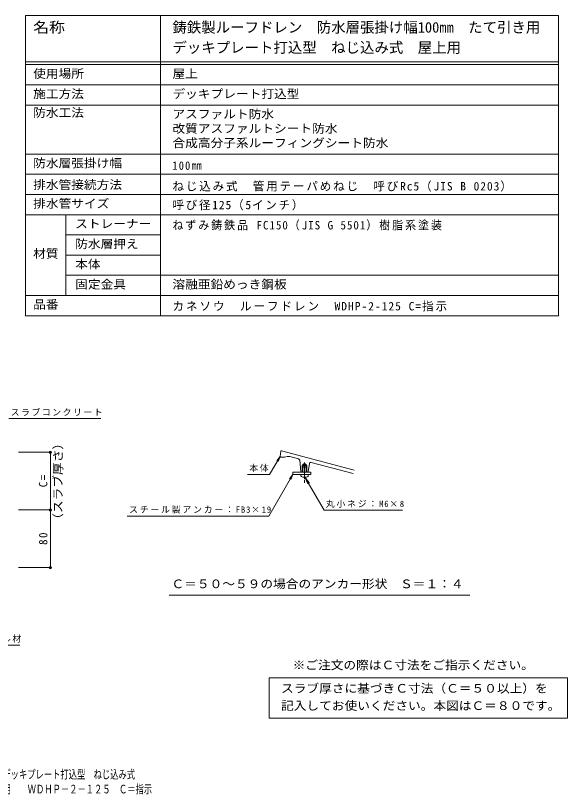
# Model space of a CAD drawing. Units: millimetres at full size, sheet at 1:4; details may follow other scales. Extents: x -738 to 753, y -565 to 520.
# Drawn here: x -12 to 753, y -565 to 515 of the extents above; entities that cross this region are included whole.
import ezdxf
from ezdxf.enums import TextEntityAlignment as Align

# ---------------------------------------------------------------- set-up
doc = ezdxf.new("R2010")
doc.units = ezdxf.units.MM
doc.header["$LTSCALE"] = 4
doc.header["$PDMODE"] = 32
doc.header["$PDSIZE"] = 3.2
doc.linetypes.add('CHAIN1', pattern=[8, 5, -1, 1, -1])
for name, color, linetype, lineweight in [('0-0_通り芯', 3, 'Continuous', 9), ('0-4_その他', 7, 'Continuous', 9), ('0-5_寸法', 7, 'Continuous', 9), ('0-A_061', 4, 'Continuous', 9), ('0-D_087', 6, 'Continuous', 9), ('F-F_F-Fﾚｲﾔ', 2, 'Continuous', 9)]:
    doc.layers.add(name, color=color, linetype=linetype, lineweight=lineweight)
doc.layers.add('F-5_F-5ﾚｲﾔ', color=2, linetype='Continuous')
doc.styles.add('ＭＳ ゴシック', font='')
doc.styles.get('ＭＳ ゴシック').set_extended_font_data('MS Gothic')

msp = doc.modelspace()

# ---------------------------------------------------------------- linework, layer by layer
at = {"layer": '0-0_通り芯'}
for p, q in [((355.774, -89.148), (354.884, -96.272)), ((355.884, -97.272), (354.884, -96.272)), ((457.553, -115.246), (356.941, -88.288)), ((380.563, -99.794), (368.498, -96.56)), ((355.884, -97.272), (360.884, -97.272)), ((382.034, -101.506), (383.786, -117.382)), ((386.524, -118.272), (386.524, -107.272)), ((391.244, -107.272), (388.884, -105.91)), ((391.244, -118.272), (391.244, -107.272)), ((395.572, -106.141), (394.004, -117.41)), ((456.259, -120.076), (398.07, -104.484)), ((384.78, -118.272), (386.524, -118.272)), ((386.524, -108.272), (385.709, -109.072)), ((385.709, -118.272), (385.709, -109.072)), ((392.059, -109.072), (385.709, -109.072)), ((391.244, -108.272), (386.524, -108.272)), ((392.059, -109.072), (391.244, -108.272)), ((391.244, -118.272), (393.013, -118.272)), ((392.059, -118.272), (392.059, -109.072))]:
    msp.add_line(p, q, dxfattribs=at)
msp.add_lwpolyline([(391.244, -107.272), (386.524, -107.272), (388.884, -105.91)], dxfattribs=at)
for centre, radius, start, end in [((356.767, -89.272), 1, 84.29718, 172.87639), ((356.767, -89.272), 1, 79.958, 84.29718), ((365.651, -107.186), 11, 74.99992, 115.68034), ((380.046, -101.725), 2, 6.29681, 74.99974), ((397.553, -106.416), 2, 74.9998, 172.07857), ((384.78, -117.272), 1, 186.29707, 270), ((393.013, -117.272), 1, 270, 352.07825)]:
    msp.add_arc(centre, radius, start, end, dxfattribs=at)
at = {"layer": '0-4_その他'}
for p, q in [((37.742, -90.429), (-7.758, -90.429)), ((36.542, -90.429), (36.542, -170.429)), ((37.742, -170.429), (-7.758, -170.429)), ((36.542, -170.429), (36.542, -250.429)), ((37.742, -250.429), (-7.758, -250.429))]:
    msp.add_line(p, q, dxfattribs=at)
for p in [(36.542, -90.429), (36.542, -170.429), (36.542, -250.429)]:
    msp.add_point(p, dxfattribs=at)
at = {"layer": '0-5_寸法'}
for p, q in [((-21.016, -43.638), (106.306, -43.638)), ((340.447, -121.278), (354.884, -96.272)), ((354.884, -96.272), (350.318, -102.222)), ((354.884, -96.272), (352.014, -103.201)), ((309.864, -121.278), (340.447, -121.278)), ((339.431, -178.906), (372.706, -121.272)), ((372.706, -121.272), (368.14, -127.222)), ((372.706, -121.272), (369.836, -128.201)), ((389.363, -125.161), (395.451, -133.094)), ((389.363, -125.161), (393.19, -134.4)), ((415.767, -170.894), (389.363, -125.161)), ((415.767, -170.894), (524.361, -170.894)), ((143.173, -178.906), (339.431, -178.906)), ((201.247, -288.382), (617.794, -288.382)), ((-133.897, -357.83), (-5.953, -357.83))]:
    msp.add_line(p, q, dxfattribs=at)
at = {"layer": '0-A_061', "color": 2}
for p, q in [((385.734, -111.272), (392.034, -111.272)), ((385.734, -118.272), (385.734, -111.272)), ((386.524, -118.272), (386.524, -111.272)), ((391.244, -118.272), (391.244, -111.272)), ((392.034, -118.272), (392.034, -111.272)), ((383.634, -121.272), (394.134, -121.272)), ((383.81, -123.283), (383.634, -121.272)), ((389.363, -124.54), (388.405, -124.54)), ((388.405, -125.161), (388.405, -124.54)), ((389.363, -125.161), (389.363, -124.54)), ((393.958, -123.283), (394.134, -121.272))]:
    msp.add_line(p, q, dxfattribs=at)
at = {"layer": '0-A_061', "color": 2, "linetype": 'CHAIN1'}
msp.add_line((388.884, -127.127), (388.884, -110.119), dxfattribs=at)
at = {"layer": '0-A_061', "color": 2}
for centre, radius, start, end in [((384.806, -123.195), 1, 185.00171, 243.05887), ((388.884, -115.172), 10, 243.05836, 267.2538), ((388.884, -115.172), 10, 272.7462, 296.94148), ((392.962, -123.195), 1, 296.94113, 354.99829)]:
    msp.add_arc(centre, radius, start, end, dxfattribs=at)
at = {"layer": '0-D_087', "linetype": 'CHAIN1'}
msp.add_line((388.884, -104.624), (388.884, -134.272), dxfattribs=at)
at = {"layer": '0-D_087'}
for p, q in [((397.706, -118.272), (372.706, -118.272)), ((397.706, -121.272), (397.706, -118.272))]:
    msp.add_line(p, q, dxfattribs=at)
msp.add_lwpolyline([(372.706, -118.272), (372.706, -121.272), (397.706, -121.272)], dxfattribs=at)
at = {"layer": 'F-F_F-Fﾚｲﾔ', "color": 7}
for p, q in [((2.015, 514.8), (740.8, 514.8)), ((2.015, 514.8), (2.015, 98.8)), ((189.175, 514.8), (189.175, 98.8)), ((740.8, 514.8), (740.8, 98.8)), ((2.015, 450.8), (740.8, 450.8)), ((2.015, 446.8), (740.8, 446.8)), ((2.015, 418.8), (740.8, 418.8)), ((2.015, 390.8), (740.8, 390.8)), ((2.015, 322.8), (740.8, 322.8)), ((2.015, 294.8), (740.8, 294.8)), ((2.015, 266.8), (740.8, 266.8)), ((2.015, 238.8), (740.8, 238.8)), ((57.781, 238.8), (57.781, 126.8)), ((57.781, 210.8), (189.175, 210.8)), ((57.781, 182.8), (189.175, 182.8)), ((57.781, 154.8), (740.8, 154.8)), ((2.015, 126.8), (740.8, 126.8)), ((2.015, 98.8), (740.8, 98.8)), ((339.665, -403.2), (339.665, -459.2)), ((339.665, -403.2), (753.128, -403.2)), ((753.128, -403.2), (753.128, -459.2)), ((339.665, -459.2), (753.128, -459.2))]:
    msp.add_line(p, q, dxfattribs=at)

# ---------------------------------------------------------------- texts
at = {"layer": '0-4_その他', "color": 2, "style": 'ＭＳ ゴシック', "width": 1.1}
msp.add_text('（スラブ厚さ）', height=11.73, rotation=90, dxfattribs=at).set_placement((56.542, -192.429), align=Align.BOTTOM_LEFT)
at = {"layer": '0-4_その他', "color": 2, "char_height": 11.73, "attachment_point": 7, "rotation": 90, "style": 'ＭＳ ゴシック'}
for s, insert in [('\\T1.27;\\W0.95;C=', (32.542, -138.929)), ('\\T1.27;\\W0.95;80', (32.542, -218.929))]:
    msp.add_mtext(s, dxfattribs=dict(at, insert=insert))
at = {"layer": '0-5_寸法', "color": 2, "style": 'ＭＳ ゴシック', "width": 1.1}
msp.add_text('Ｃ＝５０～５９の場合のアンカー形状\u3000Ｓ＝１：４', height=11.73, dxfattribs=at).set_placement((204.369, -282.382), align=Align.BOTTOM_LEFT)
at = {"layer": '0-5_寸法', "char_height": 8.798, "attachment_point": 7, "style": 'ＭＳ ゴシック'}
for s, insert in [('\\T1.17;スラブコンクリート', (-18.585, -40.053)), ('\\T1.17;本体', (312.295, -117.693)), ('\\T1.2;丸小ネジ：M6×8', (418.198, -167.309)), ('\\T1.2;スチール製アンカー：FB3×19', (145.605, -175.321)), ('\\T1.17;シリコン系シール材', (-131.465, -354.245))]:
    msp.add_mtext(s, dxfattribs=dict(at, insert=insert))
at = {"layer": 'F-5_F-5ﾚｲﾔ', "style": 'ＭＳ ゴシック'}
for s, width, p in [('※ご注文の際はＣ寸法をご指示ください。', 1.1, (372.277, -394.911)), ('鋳鉄製ルーフドレン\u3000防水層張掛け幅100㎜\u3000たて引き用\u3000デッキプレート打込型\u3000ねじ込み式', 0.7, (-334.143, -546.385)), ('アスファルト・改質アスファルトシート・シート防水用\u3000\u3000ＷＤＨＰ－２－１２５\u3000Ｃ＝指示', 0.7, (-305.292, -566.886))]:
    msp.add_text(s, height=11.73, dxfattribs=dict(at, width=width)).set_placement(p, align=Align.BOTTOM_LEFT)
at = {"layer": 'F-F_F-Fﾚｲﾔ', "color": 3, "style": 'ＭＳ ゴシック', "width": 1.1}
msp.add_text('名称', height=14.66, dxfattribs=at).set_placement((12.662, 486.8), align=Align.BOTTOM_LEFT)
at = {"layer": 'F-F_F-Fﾚｲﾔ', "color": 3, "style": 'ＭＳ ゴシック'}
for s, p in [('鋳鉄製ルーフドレン\u3000防水層張掛け幅100㎜\u3000たて引き用', (205.709, 486.8)), ('デッキプレート打込型\u3000ねじ込み式\u3000屋上用', (205.709, 458.8))]:
    msp.add_text(s, height=14.66, dxfattribs=at).set_placement(p, align=Align.BOTTOM_LEFT)
at = {"layer": 'F-F_F-Fﾚｲﾔ', "style": 'ＭＳ ゴシック', "width": 1.1}
for s, p in [('使用場所', (12.662, 424.8)), ('屋上', (205.709, 424.8)), ('施工方法', (12.662, 396.8)), ('デッキプレート打込型', (205.709, 396.8)), ('防水工法', (12.662, 370.8)), ('アスファルト防水', (205.709, 368.8)), ('改質アスファルトシート防水', (205.709, 348.8)), ('合成高分子系ルーフィングシート防水', (205.709, 328.8)), ('防水層張掛け幅', (12.662, 300.8)), ('排水管接続方法', (12.662, 270.8)), ('排水管サイズ', (12.662, 244.8)), ('ストレーナー', (70.913, 216.8)), ('防水層押え', (70.913, 188.8)), ('材質', (12.662, 175.411)), ('本体', (70.913, 160.8)), ('固定金具', (70.913, 132.8)), ('溶融亜鉛めっき鋼板', (205.709, 132.8)), ('品番', (12.662, 104.8)), ('スラブ厚さに基づきＣ寸法（Ｃ＝５０以上）を', (356.199, -427.2)), ('記入してお使いください。本図はＣ＝８０です。', (356.199, -451.2))]:
    msp.add_text(s, height=11.73, dxfattribs=at).set_placement(p, align=Align.BOTTOM_LEFT)
at = {"layer": 'F-F_F-Fﾚｲﾔ', "char_height": 11.73, "attachment_point": 7, "style": 'ＭＳ ゴシック'}
for s, insert in [('\\T1.22;\\W0.9;100㎜', (205.709, 300.8)), ('\\T1.16;ねじ込み式\u3000管用テーパめねじ\u3000呼びRc5（JIS\\~B\\~0203）', (205.709, 270.8)), ('\\T1.15;呼び径125（5インチ）', (205.709, 244.8)), ('\\T1.18;\\W0.95;ねずみ鋳鉄品\\~FC150（JIS\\~G\\~5501）樹脂系塗装', (205.709, 216.8)), ('\\T1.17;カネソウ\u3000ルーフドレン\u3000WDHP-2-125\\~C=指示', (205.709, 104.8))]:
    msp.add_mtext(s, dxfattribs=dict(at, insert=insert))

doc.saveas('drawing.dxf')
